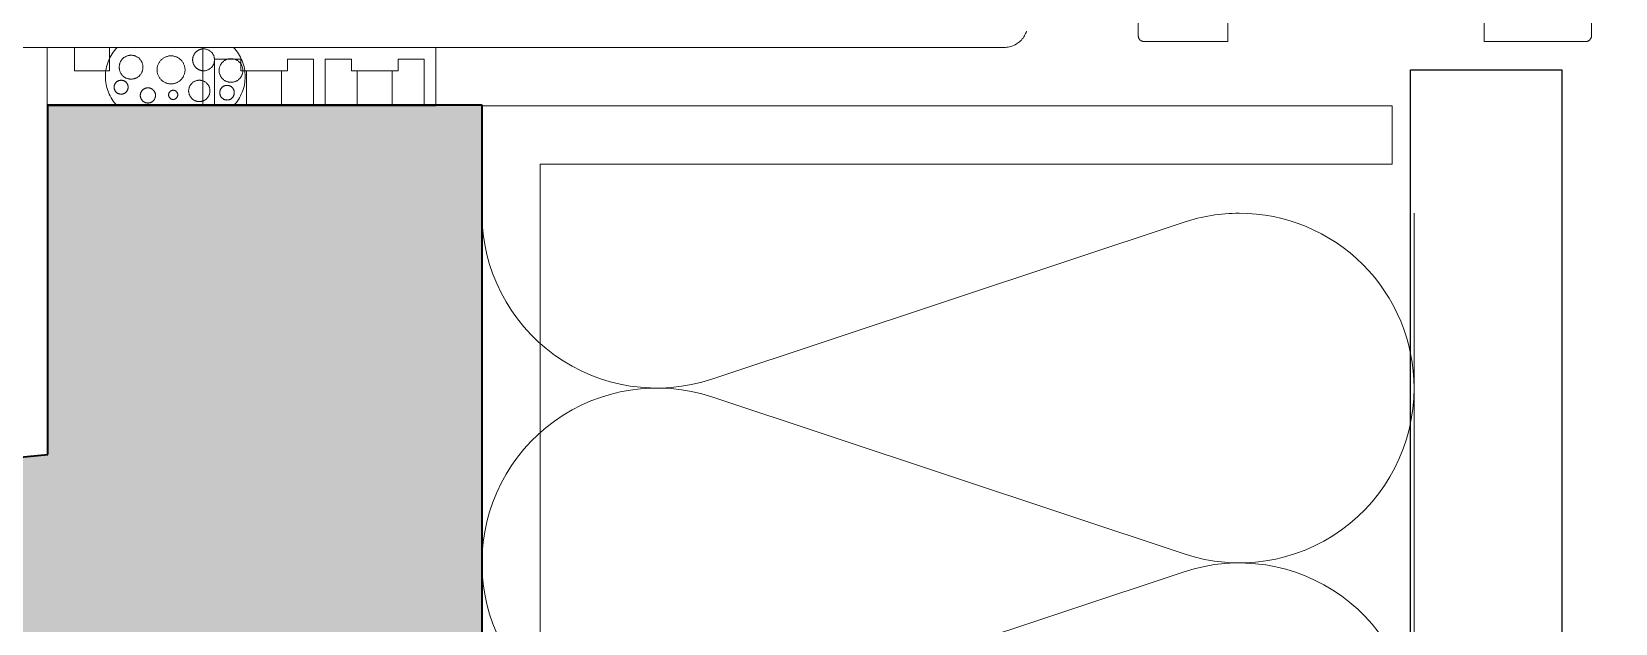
# Model space of a CAD drawing. Header units: metres. Extents: x 1838950 to 1842843, y 5171318 to 5174224.
# Drawn here: x 1841202.4167 to 1841202.5526, y 5171400.7519 to 5171400.8026 of the extents above; entities that cross this region are included whole.
import ezdxf

# ---------------------------------------------------------------- set-up
doc = ezdxf.new("R2010")
doc.units = ezdxf.units.M
doc.header["$LTSCALE"] = 0.0254
doc.header["$PDMODE"] = 1
doc.header["$PDSIZE"] = -2
doc.layers.get('0').update_dxf_attribs({"lineweight": 18})
doc.layers.get('DEFPOINTS').update_dxf_attribs({"lineweight": 18})
doc.layers.add('00 CHAZAL Coupe A.5', color=7, linetype='Continuous', lineweight=18)
doc.layers.add('00 CHAZAL INVISIBLE ARCHI', color=7, linetype='Continuous', lineweight=5)
doc.styles.add('Arial', font='arial.ttf')
doc.dimstyles.new('IS', dxfattribs={"dimtxt": 302.065972, "dimasz": 9.92187e-05, "dimexe": 2e-07, "dimexo": 1e-06, "dimgap": 3e-07, "dimtad": 1, "dimzin": 3, "dimtxsty": 'Arial', "dimblk": 'DOT', "dimblk1": 'DOT', "dimblk2": 'DOT', "dimcen": 0, "dimdle": 1e-06, "dimazin": 0, "dimtfac": 1, "dimtix": 1, "dimtmove": 0, "dimatfit": 0, "dimldrblk": 'DOT', "dimfxl": 1e-06, "dimfxlon": 1, "dimfrac": 2, "dimtolj": 1, "dimtzin": 3, "dimarcsym": 0})

# ---------------------------------------------------------------- blocks, each defined once
blk = doc.blocks.new('Groupe-1783-1')
at = {"layer": '00 CHAZAL Coupe A.5', "color": 7, "linetype": 'Continuous', "lineweight": 13}
for p, q in [((1841202.4553, 5171400.78705), (1841202.4553, 5171399.73216)), ((1841202.5353, 5171400.78705), (1841202.5353, 5171399.73216))]:
    blk.add_line(p, q, dxfattribs=at)
at = {"layer": '00 CHAZAL Coupe A.5', "color": 7, "linetype": 'Continuous', "lineweight": 13, "flags": 128}
for points in [[(1841202.4553, 5171400.78705, 0.511611), (1841202.47503, 5171400.77282), (1841202.51557, 5171400.78629, -0.080366), (1841202.5203, 5171400.78705)], [(1841202.5203, 5171400.78705, -0.414214), (1841202.5353, 5171400.77205, -0.511611), (1841202.51557, 5171400.75782), (1841202.47503, 5171400.77129, 0.511611), (1841202.4553, 5171400.75705, 0.511611), (1841202.47503, 5171400.74282), (1841202.51557, 5171400.75629, -0.511611), (1841202.5353, 5171400.74205, -0.511611)]]:
    blk.add_lwpolyline(points, format="xyb", dxfattribs=at)
blk = doc.blocks.new('Groupe-1812-1')
at = {"layer": '00 CHAZAL Coupe A.5', "color": 7, "linetype": 'Continuous', "lineweight": 5}
for p, q in [((1841202.45135, 5171400.80127), (1841202.43135, 5171400.80127)), ((1841202.45135, 5171400.80127), (1841202.43135, 5171400.80127)), ((1841202.43135, 5171400.80127), (1841202.45135, 5171400.80127)), ((1841202.45135, 5171400.79627), (1841202.45135, 5171400.80127)), ((1841202.45135, 5171400.79627), (1841202.45135, 5171400.80127)), ((1841202.44185, 5171400.80027), (1841202.4441, 5171400.80027)), ((1841202.44185, 5171400.80027), (1841202.4441, 5171400.80027)), ((1841202.4441, 5171400.80027), (1841202.4441, 5171400.79927)), ((1841202.4441, 5171400.80027), (1841202.4441, 5171400.79927)), ((1841202.4481, 5171400.79927), (1841202.4481, 5171400.80027)), ((1841202.4481, 5171400.80027), (1841202.45035, 5171400.80027)), ((1841202.4481, 5171400.80027), (1841202.45035, 5171400.80027)), ((1841202.4481, 5171400.80027), (1841202.4481, 5171400.79927)), ((1841202.45035, 5171400.80027), (1841202.45035, 5171400.79627)), ((1841202.45035, 5171400.80027), (1841202.45035, 5171400.79627)), ((1841202.4441, 5171400.79927), (1841202.4481, 5171400.79927)), ((1841202.4481, 5171400.79927), (1841202.4441, 5171400.79927)), ((1841202.4446, 5171400.79927), (1841202.4446, 5171400.79627)), ((1841202.4476, 5171400.79927), (1841202.4476, 5171400.79627)), ((1841202.43135, 5171400.79627), (1841202.45135, 5171400.79627)), ((1841202.45035, 5171400.79627), (1841202.45135, 5171400.79627))]:
    blk.add_line(p, q, dxfattribs=at)
at = {"layer": '00 CHAZAL Coupe A.5', "color": 9, "linetype": 'Continuous', "lineweight": 5, "true_color": 0xbbbbbb}
for p, q in [((1841202.43135, 5171400.80127), (1841202.43135, 5171400.79627)), ((1841202.43135, 5171400.80127), (1841202.43135, 5171400.79627)), ((1841202.43235, 5171400.79627), (1841202.43235, 5171400.80027)), ((1841202.43235, 5171400.80027), (1841202.4346, 5171400.80027)), ((1841202.43235, 5171400.79627), (1841202.43235, 5171400.80027)), ((1841202.43235, 5171400.80027), (1841202.4346, 5171400.80027)), ((1841202.4346, 5171400.80027), (1841202.4346, 5171400.79927)), ((1841202.4346, 5171400.80027), (1841202.4346, 5171400.79927)), ((1841202.4386, 5171400.80027), (1841202.44085, 5171400.80027)), ((1841202.4386, 5171400.79927), (1841202.4386, 5171400.80027)), ((1841202.4386, 5171400.80027), (1841202.44085, 5171400.80027)), ((1841202.4386, 5171400.80027), (1841202.4386, 5171400.79927)), ((1841202.44085, 5171400.80027), (1841202.44085, 5171400.79627)), ((1841202.44085, 5171400.80027), (1841202.44085, 5171400.79627)), ((1841202.44185, 5171400.79627), (1841202.44185, 5171400.80027)), ((1841202.44185, 5171400.79627), (1841202.44185, 5171400.80027)), ((1841202.4346, 5171400.79927), (1841202.4386, 5171400.79927)), ((1841202.4346, 5171400.79927), (1841202.4386, 5171400.79927)), ((1841202.4351, 5171400.79927), (1841202.4351, 5171400.79627)), ((1841202.4381, 5171400.79927), (1841202.4381, 5171400.79627)), ((1841202.43135, 5171400.79627), (1841202.43235, 5171400.79627)), ((1841202.44085, 5171400.79627), (1841202.44185, 5171400.79627))]:
    blk.add_line(p, q, dxfattribs=at)
at = {"layer": '00 CHAZAL Coupe A.5', "color": 7, "linetype": 'Continuous', "lineweight": 5, "flags": 128}
for points in [[(1841202.40333, 5171400.80127), (1841202.42033, 5171400.80127), (1841202.42033, 5171400.79927), (1841202.42333, 5171400.79927), (1841202.42333, 5171400.80127), (1841202.49833, 5171400.80127), (1841202.50013, 5171400.80127), (1841202.50024, 5171400.80128), (1841202.50035, 5171400.80129), (1841202.50046, 5171400.8013), (1841202.50057, 5171400.80132), (1841202.50067, 5171400.80135), (1841202.50078, 5171400.80138), (1841202.50088, 5171400.80142), (1841202.50098, 5171400.80146), (1841202.50108, 5171400.80151), (1841202.50117, 5171400.80157), (1841202.50127, 5171400.80163), (1841202.50135, 5171400.80169), (1841202.50144, 5171400.80176), (1841202.50152, 5171400.80183), (1841202.5016, 5171400.80191), (1841202.50167, 5171400.802), (1841202.50174, 5171400.80208), (1841202.5018, 5171400.80217), (1841202.50186, 5171400.80226), (1841202.50191, 5171400.80236), (1841202.50196, 5171400.80246), (1841202.502, 5171400.80256), (1841202.50204, 5171400.80266)], [(1841202.51163, 5171400.80927), (1841202.51163, 5171400.80227), (1841202.51163, 5171400.80225), (1841202.51163, 5171400.80223), (1841202.51164, 5171400.8022), (1841202.51164, 5171400.80218), (1841202.51165, 5171400.80215), (1841202.51165, 5171400.80213), (1841202.51166, 5171400.80211), (1841202.51167, 5171400.80208), (1841202.51168, 5171400.80206), (1841202.51169, 5171400.80204), (1841202.5117, 5171400.80202), (1841202.51172, 5171400.802), (1841202.51173, 5171400.80198), (1841202.51175, 5171400.80196), (1841202.51176, 5171400.80194), (1841202.51178, 5171400.80192), (1841202.5118, 5171400.8019), (1841202.51181, 5171400.80189), (1841202.51183, 5171400.80187), (1841202.51185, 5171400.80186), (1841202.51187, 5171400.80185), (1841202.5119, 5171400.80183), (1841202.51192, 5171400.80182), (1841202.51194, 5171400.80181), (1841202.51196, 5171400.8018), (1841202.51199, 5171400.8018), (1841202.51201, 5171400.80179), (1841202.51203, 5171400.80178), (1841202.51206, 5171400.80178), (1841202.51208, 5171400.80178), (1841202.51211, 5171400.80177), (1841202.51213, 5171400.80177), (1841202.51933, 5171400.80177), (1841202.51933, 5171400.80447)], [(1841202.54133, 5171400.80447), (1841202.54133, 5171400.80177), (1841202.55003, 5171400.80177), (1841202.55006, 5171400.80177), (1841202.55008, 5171400.80178), (1841202.55011, 5171400.80178), (1841202.55013, 5171400.80178), (1841202.55015, 5171400.80179), (1841202.55018, 5171400.8018), (1841202.5502, 5171400.8018), (1841202.55022, 5171400.80181), (1841202.55025, 5171400.80182), (1841202.55027, 5171400.80183), (1841202.55029, 5171400.80185), (1841202.55031, 5171400.80186), (1841202.55033, 5171400.80187), (1841202.55035, 5171400.80189), (1841202.55037, 5171400.8019), (1841202.55039, 5171400.80192), (1841202.5504, 5171400.80194), (1841202.55042, 5171400.80196), (1841202.55043, 5171400.80198), (1841202.55045, 5171400.802), (1841202.55046, 5171400.80202), (1841202.55047, 5171400.80204), (1841202.55048, 5171400.80206), (1841202.55049, 5171400.80208), (1841202.5505, 5171400.80211), (1841202.55051, 5171400.80213), (1841202.55052, 5171400.80215), (1841202.55052, 5171400.80218), (1841202.55053, 5171400.8022), (1841202.55053, 5171400.80223), (1841202.55053, 5171400.80225), (1841202.55053, 5171400.80227), (1841202.55053, 5171400.80677)], [(1841202.42398, 5171400.80127), (1841202.41798, 5171400.80127), (1841202.41798, 5171400.79627), (1841202.42398, 5171400.79627), (1841202.42387, 5171400.7964), (1841202.42376, 5171400.79653), (1841202.42365, 5171400.79667), (1841202.42356, 5171400.79682), (1841202.42347, 5171400.79696), (1841202.42338, 5171400.79711), (1841202.42331, 5171400.79727), (1841202.42324, 5171400.79743), (1841202.42318, 5171400.79759), (1841202.42313, 5171400.79775), (1841202.42308, 5171400.79792), (1841202.42305, 5171400.79809), (1841202.42302, 5171400.79826), (1841202.423, 5171400.79843), (1841202.42299, 5171400.7986), (1841202.42298, 5171400.79877), (1841202.42299, 5171400.79895), (1841202.423, 5171400.79912), (1841202.42302, 5171400.79929), (1841202.42305, 5171400.79946), (1841202.42308, 5171400.79963), (1841202.42313, 5171400.79979), (1841202.42318, 5171400.79996), (1841202.42324, 5171400.80012), (1841202.42331, 5171400.80028), (1841202.42338, 5171400.80043), (1841202.42347, 5171400.80059), (1841202.42356, 5171400.80073), (1841202.42365, 5171400.80088), (1841202.42376, 5171400.80101), (1841202.42387, 5171400.80115), (1841202.42398, 5171400.80127)]]:
    blk.add_lwpolyline(points, dxfattribs=at)
at = {"layer": '00 CHAZAL Coupe A.5', "color": 9, "linetype": 'Continuous', "lineweight": 5, "true_color": 0xbbbbbb, "flags": 128}
for points in [[(1841202.43398, 5171400.80127), (1841202.42398, 5171400.80127), (1841202.42387, 5171400.80115), (1841202.42376, 5171400.80101), (1841202.42365, 5171400.80088), (1841202.42356, 5171400.80073), (1841202.42347, 5171400.80059), (1841202.42338, 5171400.80043), (1841202.42331, 5171400.80028), (1841202.42324, 5171400.80012), (1841202.42318, 5171400.79996), (1841202.42313, 5171400.79979), (1841202.42308, 5171400.79963), (1841202.42305, 5171400.79946), (1841202.42302, 5171400.79929), (1841202.423, 5171400.79912), (1841202.42299, 5171400.79895), (1841202.42298, 5171400.79877), (1841202.42299, 5171400.7986), (1841202.423, 5171400.79843), (1841202.42302, 5171400.79826), (1841202.42305, 5171400.79809), (1841202.42308, 5171400.79792), (1841202.42313, 5171400.79775), (1841202.42318, 5171400.79759), (1841202.42324, 5171400.79743), (1841202.42331, 5171400.79727), (1841202.42338, 5171400.79711), (1841202.42347, 5171400.79696), (1841202.42356, 5171400.79682), (1841202.42365, 5171400.79667), (1841202.42376, 5171400.79653), (1841202.42387, 5171400.7964), (1841202.42398, 5171400.79627), (1841202.43398, 5171400.79627), (1841202.4341, 5171400.7964), (1841202.43421, 5171400.79653), (1841202.43431, 5171400.79667), (1841202.43441, 5171400.79682), (1841202.4345, 5171400.79696), (1841202.43458, 5171400.79711), (1841202.43465, 5171400.79727), (1841202.43472, 5171400.79743), (1841202.43478, 5171400.79759), (1841202.43483, 5171400.79775), (1841202.43488, 5171400.79792), (1841202.43492, 5171400.79809), (1841202.43494, 5171400.79826), (1841202.43496, 5171400.79843), (1841202.43498, 5171400.7986), (1841202.43498, 5171400.79877), (1841202.43498, 5171400.79895), (1841202.43496, 5171400.79912), (1841202.43494, 5171400.79929), (1841202.43492, 5171400.79946), (1841202.43488, 5171400.79963), (1841202.43483, 5171400.79979), (1841202.43478, 5171400.79996), (1841202.43472, 5171400.80012), (1841202.43465, 5171400.80028), (1841202.43458, 5171400.80043), (1841202.4345, 5171400.80059), (1841202.43441, 5171400.80073), (1841202.43431, 5171400.80088), (1841202.43421, 5171400.80101), (1841202.4341, 5171400.80115), (1841202.43398, 5171400.80127)], [(1841202.43047, 5171400.80021), (1841202.43047, 5171400.80026), (1841202.43048, 5171400.8003), (1841202.43048, 5171400.80035), (1841202.43049, 5171400.80039), (1841202.4305, 5171400.80044), (1841202.43051, 5171400.80048), (1841202.43053, 5171400.80053), (1841202.43054, 5171400.80057), (1841202.43056, 5171400.80061), (1841202.43058, 5171400.80065), (1841202.43061, 5171400.80069), (1841202.43063, 5171400.80073), (1841202.43066, 5171400.80077), (1841202.43069, 5171400.80081), (1841202.43072, 5171400.80084), (1841202.43075, 5171400.80087), (1841202.43078, 5171400.80091), (1841202.43082, 5171400.80094), (1841202.43085, 5171400.80096), (1841202.43089, 5171400.80099), (1841202.43093, 5171400.80102), (1841202.43097, 5171400.80104), (1841202.43101, 5171400.80106), (1841202.43105, 5171400.80108), (1841202.4311, 5171400.80109), (1841202.43114, 5171400.80111), (1841202.43118, 5171400.80112), (1841202.43123, 5171400.80113), (1841202.43127, 5171400.80114), (1841202.43132, 5171400.80115), (1841202.43137, 5171400.80115), (1841202.43141, 5171400.80115), (1841202.43146, 5171400.80115), (1841202.4315, 5171400.80115), (1841202.43155, 5171400.80114), (1841202.43159, 5171400.80113), (1841202.43164, 5171400.80112), (1841202.43168, 5171400.80111), (1841202.43173, 5171400.80109), (1841202.43177, 5171400.80108), (1841202.43181, 5171400.80106), (1841202.43185, 5171400.80104), (1841202.43189, 5171400.80102), (1841202.43193, 5171400.80099), (1841202.43197, 5171400.80096), (1841202.43201, 5171400.80094), (1841202.43204, 5171400.80091), (1841202.43208, 5171400.80087), (1841202.43211, 5171400.80084), (1841202.43214, 5171400.80081), (1841202.43217, 5171400.80077), (1841202.43219, 5171400.80073), (1841202.43222, 5171400.80069), (1841202.43224, 5171400.80065), (1841202.43226, 5171400.80061), (1841202.43228, 5171400.80057), (1841202.4323, 5171400.80053), (1841202.43231, 5171400.80048), (1841202.43232, 5171400.80044), (1841202.43233, 5171400.80039), (1841202.43234, 5171400.80035), (1841202.43235, 5171400.8003), (1841202.43235, 5171400.80026), (1841202.43235, 5171400.80021), (1841202.43235, 5171400.80016), (1841202.43235, 5171400.80012), (1841202.43234, 5171400.80007), (1841202.43233, 5171400.80003), (1841202.43232, 5171400.79998), (1841202.43231, 5171400.79994), (1841202.4323, 5171400.79989), (1841202.43228, 5171400.79985), (1841202.43226, 5171400.79981), (1841202.43224, 5171400.79977), (1841202.43222, 5171400.79973), (1841202.43219, 5171400.79969), (1841202.43217, 5171400.79965), (1841202.43214, 5171400.79961), (1841202.43211, 5171400.79958), (1841202.43208, 5171400.79955), (1841202.43204, 5171400.79951), (1841202.43201, 5171400.79948), (1841202.43197, 5171400.79946), (1841202.43193, 5171400.79943), (1841202.43189, 5171400.7994), (1841202.43185, 5171400.79938), (1841202.43181, 5171400.79936), (1841202.43177, 5171400.79934), (1841202.43173, 5171400.79933), (1841202.43168, 5171400.79931), (1841202.43164, 5171400.7993), (1841202.43159, 5171400.79929), (1841202.43155, 5171400.79928), (1841202.4315, 5171400.79927), (1841202.43146, 5171400.79927), (1841202.43141, 5171400.79927), (1841202.43137, 5171400.79927), (1841202.43132, 5171400.79927), (1841202.43127, 5171400.79928), (1841202.43123, 5171400.79929), (1841202.43118, 5171400.7993), (1841202.43114, 5171400.79931), (1841202.4311, 5171400.79933), (1841202.43105, 5171400.79934), (1841202.43101, 5171400.79936), (1841202.43097, 5171400.79938), (1841202.43093, 5171400.7994), (1841202.43089, 5171400.79943), (1841202.43085, 5171400.79946), (1841202.43082, 5171400.79948), (1841202.43078, 5171400.79951), (1841202.43075, 5171400.79955), (1841202.43072, 5171400.79958), (1841202.43069, 5171400.79961), (1841202.43066, 5171400.79965), (1841202.43063, 5171400.79969), (1841202.43061, 5171400.79973), (1841202.43058, 5171400.79977), (1841202.43056, 5171400.79981), (1841202.43054, 5171400.79985), (1841202.43053, 5171400.79989), (1841202.43051, 5171400.79994), (1841202.4305, 5171400.79998), (1841202.43049, 5171400.80003), (1841202.43048, 5171400.80007), (1841202.43048, 5171400.80012), (1841202.43047, 5171400.80016), (1841202.43047, 5171400.80021)], [(1841202.42416, 5171400.79958), (1841202.42417, 5171400.79963), (1841202.42417, 5171400.79968), (1841202.42418, 5171400.79973), (1841202.42418, 5171400.79978), (1841202.42419, 5171400.79983), (1841202.42421, 5171400.79987), (1841202.42422, 5171400.79992), (1841202.42424, 5171400.79997), (1841202.42426, 5171400.80001), (1841202.42428, 5171400.80006), (1841202.42431, 5171400.8001), (1841202.42434, 5171400.80015), (1841202.42437, 5171400.80019), (1841202.4244, 5171400.80023), (1841202.42443, 5171400.80026), (1841202.42446, 5171400.8003), (1841202.4245, 5171400.80034), (1841202.42454, 5171400.80037), (1841202.42458, 5171400.8004), (1841202.42462, 5171400.80043), (1841202.42466, 5171400.80045), (1841202.4247, 5171400.80048), (1841202.42475, 5171400.8005), (1841202.4248, 5171400.80052), (1841202.42484, 5171400.80054), (1841202.42489, 5171400.80056), (1841202.42494, 5171400.80057), (1841202.42499, 5171400.80058), (1841202.42504, 5171400.80059), (1841202.42509, 5171400.8006), (1841202.42514, 5171400.8006), (1841202.42519, 5171400.8006), (1841202.42524, 5171400.8006), (1841202.42529, 5171400.8006), (1841202.42534, 5171400.80059), (1841202.42539, 5171400.80058), (1841202.42544, 5171400.80057), (1841202.42548, 5171400.80056), (1841202.42553, 5171400.80054), (1841202.42558, 5171400.80052), (1841202.42562, 5171400.8005), (1841202.42567, 5171400.80048), (1841202.42571, 5171400.80045), (1841202.42575, 5171400.80043), (1841202.4258, 5171400.8004), (1841202.42584, 5171400.80037), (1841202.42587, 5171400.80034), (1841202.42591, 5171400.8003), (1841202.42594, 5171400.80026), (1841202.42598, 5171400.80023), (1841202.42601, 5171400.80019), (1841202.42604, 5171400.80015), (1841202.42606, 5171400.8001), (1841202.42609, 5171400.80006), (1841202.42611, 5171400.80001), (1841202.42613, 5171400.79997), (1841202.42615, 5171400.79992), (1841202.42617, 5171400.79987), (1841202.42618, 5171400.79983), (1841202.42619, 5171400.79978), (1841202.4262, 5171400.79973), (1841202.4262, 5171400.79968), (1841202.42621, 5171400.79963), (1841202.42621, 5171400.79958), (1841202.42621, 5171400.79953), (1841202.4262, 5171400.79948), (1841202.4262, 5171400.79943), (1841202.42619, 5171400.79938), (1841202.42618, 5171400.79933), (1841202.42617, 5171400.79928), (1841202.42615, 5171400.79923), (1841202.42613, 5171400.79919), (1841202.42611, 5171400.79914), (1841202.42609, 5171400.7991), (1841202.42606, 5171400.79905), (1841202.42604, 5171400.79901), (1841202.42601, 5171400.79897), (1841202.42598, 5171400.79893), (1841202.42594, 5171400.79889), (1841202.42591, 5171400.79885), (1841202.42587, 5171400.79882), (1841202.42584, 5171400.79879), (1841202.4258, 5171400.79876), (1841202.42575, 5171400.79873), (1841202.42571, 5171400.7987), (1841202.42567, 5171400.79868), (1841202.42562, 5171400.79865), (1841202.42558, 5171400.79863), (1841202.42553, 5171400.79861), (1841202.42548, 5171400.7986), (1841202.42544, 5171400.79859), (1841202.42539, 5171400.79857), (1841202.42534, 5171400.79857), (1841202.42529, 5171400.79856), (1841202.42524, 5171400.79856), (1841202.42519, 5171400.79856), (1841202.42514, 5171400.79856), (1841202.42509, 5171400.79856), (1841202.42504, 5171400.79857), (1841202.42499, 5171400.79857), (1841202.42494, 5171400.79859), (1841202.42489, 5171400.7986), (1841202.42484, 5171400.79861), (1841202.4248, 5171400.79863), (1841202.42475, 5171400.79865), (1841202.4247, 5171400.79868), (1841202.42466, 5171400.7987), (1841202.42462, 5171400.79873), (1841202.42458, 5171400.79876), (1841202.42454, 5171400.79879), (1841202.4245, 5171400.79882), (1841202.42446, 5171400.79885), (1841202.42443, 5171400.79889), (1841202.4244, 5171400.79893), (1841202.42437, 5171400.79897), (1841202.42434, 5171400.79901), (1841202.42431, 5171400.79905), (1841202.42428, 5171400.7991), (1841202.42426, 5171400.79914), (1841202.42424, 5171400.79919), (1841202.42422, 5171400.79923), (1841202.42421, 5171400.79928), (1841202.42419, 5171400.79933), (1841202.42418, 5171400.79938), (1841202.42418, 5171400.79943), (1841202.42417, 5171400.79948), (1841202.42417, 5171400.79953), (1841202.42416, 5171400.79958)], [(1841202.42742, 5171400.79935), (1841202.42742, 5171400.79941), (1841202.42742, 5171400.79947), (1841202.42743, 5171400.79952), (1841202.42744, 5171400.79958), (1841202.42745, 5171400.79964), (1841202.42747, 5171400.7997), (1841202.42749, 5171400.79975), (1841202.42751, 5171400.79981), (1841202.42753, 5171400.79986), (1841202.42756, 5171400.79991), (1841202.42759, 5171400.79997), (1841202.42762, 5171400.80002), (1841202.42765, 5171400.80006), (1841202.42769, 5171400.80011), (1841202.42773, 5171400.80015), (1841202.42777, 5171400.8002), (1841202.42781, 5171400.80024), (1841202.42785, 5171400.80028), (1841202.4279, 5171400.80031), (1841202.42795, 5171400.80035), (1841202.428, 5171400.80038), (1841202.42805, 5171400.80041), (1841202.4281, 5171400.80043), (1841202.42816, 5171400.80046), (1841202.42821, 5171400.80048), (1841202.42827, 5171400.8005), (1841202.42832, 5171400.80051), (1841202.42838, 5171400.80053), (1841202.42844, 5171400.80054), (1841202.4285, 5171400.80054), (1841202.42856, 5171400.80055), (1841202.42862, 5171400.80055), (1841202.42868, 5171400.80055), (1841202.42873, 5171400.80054), (1841202.42879, 5171400.80054), (1841202.42885, 5171400.80053), (1841202.42891, 5171400.80051), (1841202.42896, 5171400.8005), (1841202.42902, 5171400.80048), (1841202.42908, 5171400.80046), (1841202.42913, 5171400.80043), (1841202.42918, 5171400.80041), (1841202.42923, 5171400.80038), (1841202.42928, 5171400.80035), (1841202.42933, 5171400.80031), (1841202.42938, 5171400.80028), (1841202.42942, 5171400.80024), (1841202.42947, 5171400.8002), (1841202.42951, 5171400.80015), (1841202.42954, 5171400.80011), (1841202.42958, 5171400.80006), (1841202.42961, 5171400.80002), (1841202.42965, 5171400.79997), (1841202.42968, 5171400.79991), (1841202.4297, 5171400.79986), (1841202.42973, 5171400.79981), (1841202.42975, 5171400.79975), (1841202.42977, 5171400.7997), (1841202.42978, 5171400.79964), (1841202.42979, 5171400.79958), (1841202.4298, 5171400.79952), (1841202.42981, 5171400.79947), (1841202.42982, 5171400.79941), (1841202.42982, 5171400.79935), (1841202.42982, 5171400.79929), (1841202.42981, 5171400.79923), (1841202.4298, 5171400.79917), (1841202.42979, 5171400.79911), (1841202.42978, 5171400.79906), (1841202.42977, 5171400.799), (1841202.42975, 5171400.79894), (1841202.42973, 5171400.79889), (1841202.4297, 5171400.79884), (1841202.42968, 5171400.79878), (1841202.42965, 5171400.79873), (1841202.42961, 5171400.79868), (1841202.42958, 5171400.79863), (1841202.42954, 5171400.79859), (1841202.42951, 5171400.79854), (1841202.42947, 5171400.7985), (1841202.42942, 5171400.79846), (1841202.42938, 5171400.79842), (1841202.42933, 5171400.79838), (1841202.42928, 5171400.79835), (1841202.42923, 5171400.79832), (1841202.42918, 5171400.79829), (1841202.42913, 5171400.79826), (1841202.42908, 5171400.79824), (1841202.42902, 5171400.79822), (1841202.42896, 5171400.7982), (1841202.42891, 5171400.79818), (1841202.42885, 5171400.79817), (1841202.42879, 5171400.79816), (1841202.42873, 5171400.79815), (1841202.42868, 5171400.79815), (1841202.42862, 5171400.79815), (1841202.42856, 5171400.79815), (1841202.4285, 5171400.79815), (1841202.42844, 5171400.79816), (1841202.42838, 5171400.79817), (1841202.42832, 5171400.79818), (1841202.42827, 5171400.7982), (1841202.42821, 5171400.79822), (1841202.42816, 5171400.79824), (1841202.4281, 5171400.79826), (1841202.42805, 5171400.79829), (1841202.428, 5171400.79832), (1841202.42795, 5171400.79835), (1841202.4279, 5171400.79838), (1841202.42785, 5171400.79842), (1841202.42781, 5171400.79846), (1841202.42777, 5171400.7985), (1841202.42773, 5171400.79854), (1841202.42769, 5171400.79859), (1841202.42765, 5171400.79863), (1841202.42762, 5171400.79868), (1841202.42759, 5171400.79873), (1841202.42756, 5171400.79878), (1841202.42753, 5171400.79884), (1841202.42751, 5171400.79889), (1841202.42749, 5171400.79894), (1841202.42747, 5171400.799), (1841202.42745, 5171400.79906), (1841202.42744, 5171400.79911), (1841202.42743, 5171400.79917), (1841202.42742, 5171400.79923), (1841202.42742, 5171400.79929), (1841202.42742, 5171400.79935)], [(1841202.43274, 5171400.7993), (1841202.43275, 5171400.79935), (1841202.43275, 5171400.7994), (1841202.43276, 5171400.79945), (1841202.43276, 5171400.79949), (1841202.43278, 5171400.79954), (1841202.43279, 5171400.79959), (1841202.4328, 5171400.79964), (1841202.43282, 5171400.79969), (1841202.43284, 5171400.79973), (1841202.43287, 5171400.79978), (1841202.43289, 5171400.79982), (1841202.43292, 5171400.79986), (1841202.43295, 5171400.7999), (1841202.43298, 5171400.79994), (1841202.43301, 5171400.79998), (1841202.43304, 5171400.80002), (1841202.43308, 5171400.80005), (1841202.43312, 5171400.80008), (1841202.43316, 5171400.80011), (1841202.4332, 5171400.80014), (1841202.43324, 5171400.80017), (1841202.43328, 5171400.80019), (1841202.43333, 5171400.80022), (1841202.43337, 5171400.80024), (1841202.43342, 5171400.80025), (1841202.43347, 5171400.80027), (1841202.43352, 5171400.80028), (1841202.43356, 5171400.80029), (1841202.43361, 5171400.8003), (1841202.43366, 5171400.80031), (1841202.43371, 5171400.80031), (1841202.43376, 5171400.80031), (1841202.43381, 5171400.80031), (1841202.43386, 5171400.80031), (1841202.43391, 5171400.8003), (1841202.43396, 5171400.80029), (1841202.43401, 5171400.80028), (1841202.43406, 5171400.80027), (1841202.43411, 5171400.80025), (1841202.43415, 5171400.80024), (1841202.4342, 5171400.80022), (1841202.43424, 5171400.80019), (1841202.43429, 5171400.80017), (1841202.43433, 5171400.80014), (1841202.43437, 5171400.80011), (1841202.43441, 5171400.80008), (1841202.43445, 5171400.80005), (1841202.43448, 5171400.80002), (1841202.43452, 5171400.79998), (1841202.43455, 5171400.79994), (1841202.43458, 5171400.7999), (1841202.43461, 5171400.79986), (1841202.43464, 5171400.79982), (1841202.43466, 5171400.79978), (1841202.43468, 5171400.79973), (1841202.4347, 5171400.79969), (1841202.43472, 5171400.79964), (1841202.43474, 5171400.79959), (1841202.43475, 5171400.79954), (1841202.43476, 5171400.79949), (1841202.43477, 5171400.79945), (1841202.43478, 5171400.7994), (1841202.43478, 5171400.79935), (1841202.43478, 5171400.7993), (1841202.43478, 5171400.79925), (1841202.43478, 5171400.7992), (1841202.43477, 5171400.79915), (1841202.43476, 5171400.7991), (1841202.43475, 5171400.79905), (1841202.43474, 5171400.799), (1841202.43472, 5171400.79895), (1841202.4347, 5171400.79891), (1841202.43468, 5171400.79886), (1841202.43466, 5171400.79882), (1841202.43464, 5171400.79877), (1841202.43461, 5171400.79873), (1841202.43458, 5171400.79869), (1841202.43455, 5171400.79865), (1841202.43452, 5171400.79861), (1841202.43448, 5171400.79858), (1841202.43445, 5171400.79854), (1841202.43441, 5171400.79851), (1841202.43437, 5171400.79848), (1841202.43433, 5171400.79845), (1841202.43429, 5171400.79842), (1841202.43424, 5171400.7984), (1841202.4342, 5171400.79838), (1841202.43415, 5171400.79836), (1841202.43411, 5171400.79834), (1841202.43406, 5171400.79832), (1841202.43401, 5171400.79831), (1841202.43396, 5171400.7983), (1841202.43391, 5171400.79829), (1841202.43386, 5171400.79828), (1841202.43381, 5171400.79828), (1841202.43376, 5171400.79828), (1841202.43371, 5171400.79828), (1841202.43366, 5171400.79828), (1841202.43361, 5171400.79829), (1841202.43356, 5171400.7983), (1841202.43352, 5171400.79831), (1841202.43347, 5171400.79832), (1841202.43342, 5171400.79834), (1841202.43337, 5171400.79836), (1841202.43333, 5171400.79838), (1841202.43328, 5171400.7984), (1841202.43324, 5171400.79842), (1841202.4332, 5171400.79845), (1841202.43316, 5171400.79848), (1841202.43312, 5171400.79851), (1841202.43308, 5171400.79854), (1841202.43304, 5171400.79858), (1841202.43301, 5171400.79861), (1841202.43298, 5171400.79865), (1841202.43295, 5171400.79869), (1841202.43292, 5171400.79873), (1841202.43289, 5171400.79877), (1841202.43287, 5171400.79882), (1841202.43284, 5171400.79886), (1841202.43282, 5171400.79891), (1841202.4328, 5171400.79895), (1841202.43279, 5171400.799), (1841202.43278, 5171400.79905), (1841202.43276, 5171400.7991), (1841202.43276, 5171400.79915), (1841202.43275, 5171400.7992), (1841202.43275, 5171400.79925), (1841202.43274, 5171400.7993)], [(1841202.42493, 5171400.79786), (1841202.42493, 5171400.79783), (1841202.42493, 5171400.7978), (1841202.42493, 5171400.79777), (1841202.42492, 5171400.79774), (1841202.42491, 5171400.79771), (1841202.42491, 5171400.79769), (1841202.4249, 5171400.79766), (1841202.42489, 5171400.79763), (1841202.42487, 5171400.7976), (1841202.42486, 5171400.79758), (1841202.42485, 5171400.79755), (1841202.42483, 5171400.79753), (1841202.42481, 5171400.7975), (1841202.4248, 5171400.79748), (1841202.42478, 5171400.79746), (1841202.42476, 5171400.79744), (1841202.42474, 5171400.79742), (1841202.42471, 5171400.7974), (1841202.42469, 5171400.79738), (1841202.42467, 5171400.79736), (1841202.42464, 5171400.79735), (1841202.42461, 5171400.79733), (1841202.42459, 5171400.79732), (1841202.42456, 5171400.79731), (1841202.42453, 5171400.7973), (1841202.42451, 5171400.79729), (1841202.42448, 5171400.79728), (1841202.42445, 5171400.79727), (1841202.42442, 5171400.79727), (1841202.42439, 5171400.79726), (1841202.42436, 5171400.79726), (1841202.42433, 5171400.79726), (1841202.4243, 5171400.79726), (1841202.42427, 5171400.79726), (1841202.42424, 5171400.79727), (1841202.42421, 5171400.79727), (1841202.42419, 5171400.79728), (1841202.42416, 5171400.79729), (1841202.42413, 5171400.7973), (1841202.4241, 5171400.79731), (1841202.42408, 5171400.79732), (1841202.42405, 5171400.79733), (1841202.42402, 5171400.79735), (1841202.424, 5171400.79736), (1841202.42397, 5171400.79738), (1841202.42395, 5171400.7974), (1841202.42393, 5171400.79742), (1841202.42391, 5171400.79744), (1841202.42389, 5171400.79746), (1841202.42387, 5171400.79748), (1841202.42385, 5171400.7975), (1841202.42383, 5171400.79753), (1841202.42382, 5171400.79755), (1841202.4238, 5171400.79758), (1841202.42379, 5171400.7976), (1841202.42378, 5171400.79763), (1841202.42377, 5171400.79766), (1841202.42376, 5171400.79769), (1841202.42375, 5171400.79771), (1841202.42374, 5171400.79774), (1841202.42374, 5171400.79777), (1841202.42373, 5171400.7978), (1841202.42373, 5171400.79783), (1841202.42373, 5171400.79786), (1841202.42373, 5171400.79789), (1841202.42373, 5171400.79792), (1841202.42374, 5171400.79795), (1841202.42374, 5171400.79798), (1841202.42375, 5171400.79801), (1841202.42376, 5171400.79804), (1841202.42377, 5171400.79806), (1841202.42378, 5171400.79809), (1841202.42379, 5171400.79812), (1841202.4238, 5171400.79814), (1841202.42382, 5171400.79817), (1841202.42383, 5171400.79819), (1841202.42385, 5171400.79822), (1841202.42387, 5171400.79824), (1841202.42389, 5171400.79826), (1841202.42391, 5171400.79829), (1841202.42393, 5171400.79831), (1841202.42395, 5171400.79832), (1841202.42397, 5171400.79834), (1841202.424, 5171400.79836), (1841202.42402, 5171400.79838), (1841202.42405, 5171400.79839), (1841202.42408, 5171400.7984), (1841202.4241, 5171400.79842), (1841202.42413, 5171400.79843), (1841202.42416, 5171400.79844), (1841202.42419, 5171400.79844), (1841202.42421, 5171400.79845), (1841202.42424, 5171400.79845), (1841202.42427, 5171400.79846), (1841202.4243, 5171400.79846), (1841202.42433, 5171400.79846), (1841202.42436, 5171400.79846), (1841202.42439, 5171400.79846), (1841202.42442, 5171400.79845), (1841202.42445, 5171400.79845), (1841202.42448, 5171400.79844), (1841202.42451, 5171400.79844), (1841202.42453, 5171400.79843), (1841202.42456, 5171400.79842), (1841202.42459, 5171400.7984), (1841202.42461, 5171400.79839), (1841202.42464, 5171400.79838), (1841202.42467, 5171400.79836), (1841202.42469, 5171400.79834), (1841202.42471, 5171400.79832), (1841202.42474, 5171400.79831), (1841202.42476, 5171400.79829), (1841202.42478, 5171400.79826), (1841202.4248, 5171400.79824), (1841202.42481, 5171400.79822), (1841202.42483, 5171400.79819), (1841202.42485, 5171400.79817), (1841202.42486, 5171400.79814), (1841202.42487, 5171400.79812), (1841202.42489, 5171400.79809), (1841202.4249, 5171400.79806), (1841202.42491, 5171400.79804), (1841202.42491, 5171400.79801), (1841202.42492, 5171400.79798), (1841202.42493, 5171400.79795), (1841202.42493, 5171400.79792), (1841202.42493, 5171400.79789), (1841202.42493, 5171400.79786)], [(1841202.43196, 5171400.79755), (1841202.43196, 5171400.7975), (1841202.43196, 5171400.79746), (1841202.43195, 5171400.79741), (1841202.43194, 5171400.79737), (1841202.43193, 5171400.79733), (1841202.43192, 5171400.79728), (1841202.43191, 5171400.79724), (1841202.43189, 5171400.7972), (1841202.43187, 5171400.79716), (1841202.43185, 5171400.79712), (1841202.43183, 5171400.79708), (1841202.43181, 5171400.79704), (1841202.43178, 5171400.797), (1841202.43175, 5171400.79697), (1841202.43172, 5171400.79693), (1841202.43169, 5171400.7969), (1841202.43166, 5171400.79687), (1841202.43163, 5171400.79684), (1841202.43159, 5171400.79681), (1841202.43155, 5171400.79679), (1841202.43152, 5171400.79676), (1841202.43148, 5171400.79674), (1841202.43144, 5171400.79672), (1841202.4314, 5171400.7967), (1841202.43135, 5171400.79669), (1841202.43131, 5171400.79667), (1841202.43127, 5171400.79666), (1841202.43122, 5171400.79665), (1841202.43118, 5171400.79664), (1841202.43114, 5171400.79664), (1841202.43109, 5171400.79663), (1841202.43105, 5171400.79663), (1841202.431, 5171400.79663), (1841202.43096, 5171400.79664), (1841202.43091, 5171400.79664), (1841202.43087, 5171400.79665), (1841202.43082, 5171400.79666), (1841202.43078, 5171400.79667), (1841202.43074, 5171400.79669), (1841202.4307, 5171400.7967), (1841202.43065, 5171400.79672), (1841202.43061, 5171400.79674), (1841202.43058, 5171400.79676), (1841202.43054, 5171400.79679), (1841202.4305, 5171400.79681), (1841202.43047, 5171400.79684), (1841202.43043, 5171400.79687), (1841202.4304, 5171400.7969), (1841202.43037, 5171400.79693), (1841202.43034, 5171400.79697), (1841202.43031, 5171400.797), (1841202.43029, 5171400.79704), (1841202.43026, 5171400.79708), (1841202.43024, 5171400.79712), (1841202.43022, 5171400.79716), (1841202.4302, 5171400.7972), (1841202.43018, 5171400.79724), (1841202.43017, 5171400.79728), (1841202.43016, 5171400.79733), (1841202.43015, 5171400.79737), (1841202.43014, 5171400.79741), (1841202.43014, 5171400.79746), (1841202.43013, 5171400.7975), (1841202.43013, 5171400.79755), (1841202.43013, 5171400.79759), (1841202.43014, 5171400.79764), (1841202.43014, 5171400.79768), (1841202.43015, 5171400.79773), (1841202.43016, 5171400.79777), (1841202.43017, 5171400.79781), (1841202.43018, 5171400.79786), (1841202.4302, 5171400.7979), (1841202.43022, 5171400.79794), (1841202.43024, 5171400.79798), (1841202.43026, 5171400.79802), (1841202.43029, 5171400.79806), (1841202.43031, 5171400.79809), (1841202.43034, 5171400.79813), (1841202.43037, 5171400.79816), (1841202.4304, 5171400.79819), (1841202.43043, 5171400.79823), (1841202.43047, 5171400.79825), (1841202.4305, 5171400.79828), (1841202.43054, 5171400.79831), (1841202.43058, 5171400.79833), (1841202.43061, 5171400.79835), (1841202.43065, 5171400.79837), (1841202.4307, 5171400.79839), (1841202.43074, 5171400.79841), (1841202.43078, 5171400.79842), (1841202.43082, 5171400.79843), (1841202.43087, 5171400.79844), (1841202.43091, 5171400.79845), (1841202.43096, 5171400.79846), (1841202.431, 5171400.79846), (1841202.43105, 5171400.79846), (1841202.43109, 5171400.79846), (1841202.43114, 5171400.79846), (1841202.43118, 5171400.79845), (1841202.43122, 5171400.79844), (1841202.43127, 5171400.79843), (1841202.43131, 5171400.79842), (1841202.43135, 5171400.79841), (1841202.4314, 5171400.79839), (1841202.43144, 5171400.79837), (1841202.43148, 5171400.79835), (1841202.43152, 5171400.79833), (1841202.43155, 5171400.79831), (1841202.43159, 5171400.79828), (1841202.43163, 5171400.79825), (1841202.43166, 5171400.79823), (1841202.43169, 5171400.79819), (1841202.43172, 5171400.79816), (1841202.43175, 5171400.79813), (1841202.43178, 5171400.79809), (1841202.43181, 5171400.79806), (1841202.43183, 5171400.79802), (1841202.43185, 5171400.79798), (1841202.43187, 5171400.79794), (1841202.43189, 5171400.7979), (1841202.43191, 5171400.79786), (1841202.43192, 5171400.79781), (1841202.43193, 5171400.79777), (1841202.43194, 5171400.79773), (1841202.43195, 5171400.79768), (1841202.43196, 5171400.79764), (1841202.43196, 5171400.79759), (1841202.43196, 5171400.79755)], [(1841202.42728, 5171400.79716), (1841202.42728, 5171400.79712), (1841202.42728, 5171400.79709), (1841202.42728, 5171400.79706), (1841202.42727, 5171400.79703), (1841202.42726, 5171400.797), (1841202.42726, 5171400.79697), (1841202.42725, 5171400.79694), (1841202.42723, 5171400.79691), (1841202.42722, 5171400.79688), (1841202.42721, 5171400.79685), (1841202.42719, 5171400.79682), (1841202.42717, 5171400.79679), (1841202.42715, 5171400.79677), (1841202.42714, 5171400.79674), (1841202.42711, 5171400.79672), (1841202.42709, 5171400.79669), (1841202.42707, 5171400.79667), (1841202.42704, 5171400.79665), (1841202.42702, 5171400.79663), (1841202.42699, 5171400.79661), (1841202.42697, 5171400.7966), (1841202.42694, 5171400.79658), (1841202.42691, 5171400.79657), (1841202.42688, 5171400.79655), (1841202.42685, 5171400.79654), (1841202.42682, 5171400.79653), (1841202.42679, 5171400.79652), (1841202.42676, 5171400.79652), (1841202.42673, 5171400.79651), (1841202.42669, 5171400.79651), (1841202.42666, 5171400.7965), (1841202.42663, 5171400.7965), (1841202.4266, 5171400.7965), (1841202.42657, 5171400.79651), (1841202.42654, 5171400.79651), (1841202.4265, 5171400.79652), (1841202.42647, 5171400.79652), (1841202.42644, 5171400.79653), (1841202.42641, 5171400.79654), (1841202.42638, 5171400.79655), (1841202.42635, 5171400.79657), (1841202.42632, 5171400.79658), (1841202.4263, 5171400.7966), (1841202.42627, 5171400.79661), (1841202.42624, 5171400.79663), (1841202.42622, 5171400.79665), (1841202.42619, 5171400.79667), (1841202.42617, 5171400.79669), (1841202.42615, 5171400.79672), (1841202.42613, 5171400.79674), (1841202.42611, 5171400.79677), (1841202.42609, 5171400.79679), (1841202.42607, 5171400.79682), (1841202.42606, 5171400.79685), (1841202.42604, 5171400.79688), (1841202.42603, 5171400.79691), (1841202.42602, 5171400.79694), (1841202.42601, 5171400.79697), (1841202.426, 5171400.797), (1841202.42599, 5171400.79703), (1841202.42599, 5171400.79706), (1841202.42598, 5171400.79709), (1841202.42598, 5171400.79712), (1841202.42598, 5171400.79716), (1841202.42598, 5171400.79719), (1841202.42598, 5171400.79722), (1841202.42599, 5171400.79725), (1841202.42599, 5171400.79728), (1841202.426, 5171400.79731), (1841202.42601, 5171400.79735), (1841202.42602, 5171400.79738), (1841202.42603, 5171400.79741), (1841202.42604, 5171400.79744), (1841202.42606, 5171400.79746), (1841202.42607, 5171400.79749), (1841202.42609, 5171400.79752), (1841202.42611, 5171400.79754), (1841202.42613, 5171400.79757), (1841202.42615, 5171400.79759), (1841202.42617, 5171400.79762), (1841202.42619, 5171400.79764), (1841202.42622, 5171400.79766), (1841202.42624, 5171400.79768), (1841202.42627, 5171400.7977), (1841202.4263, 5171400.79772), (1841202.42632, 5171400.79773), (1841202.42635, 5171400.79775), (1841202.42638, 5171400.79776), (1841202.42641, 5171400.79777), (1841202.42644, 5171400.79778), (1841202.42647, 5171400.79779), (1841202.4265, 5171400.7978), (1841202.42654, 5171400.7978), (1841202.42657, 5171400.79781), (1841202.4266, 5171400.79781), (1841202.42663, 5171400.79781), (1841202.42666, 5171400.79781), (1841202.42669, 5171400.79781), (1841202.42673, 5171400.7978), (1841202.42676, 5171400.7978), (1841202.42679, 5171400.79779), (1841202.42682, 5171400.79778), (1841202.42685, 5171400.79777), (1841202.42688, 5171400.79776), (1841202.42691, 5171400.79775), (1841202.42694, 5171400.79773), (1841202.42697, 5171400.79772), (1841202.42699, 5171400.7977), (1841202.42702, 5171400.79768), (1841202.42704, 5171400.79766), (1841202.42707, 5171400.79764), (1841202.42709, 5171400.79762), (1841202.42711, 5171400.79759), (1841202.42714, 5171400.79757), (1841202.42715, 5171400.79754), (1841202.42717, 5171400.79752), (1841202.42719, 5171400.79749), (1841202.42721, 5171400.79746), (1841202.42722, 5171400.79744), (1841202.42723, 5171400.79741), (1841202.42725, 5171400.79738), (1841202.42726, 5171400.79735), (1841202.42726, 5171400.79731), (1841202.42727, 5171400.79728), (1841202.42728, 5171400.79725), (1841202.42728, 5171400.79722), (1841202.42728, 5171400.79719), (1841202.42728, 5171400.79716)], [(1841202.42919, 5171400.79721), (1841202.42919, 5171400.79719), (1841202.42919, 5171400.79717), (1841202.42919, 5171400.79715), (1841202.42918, 5171400.79713), (1841202.42918, 5171400.79711), (1841202.42917, 5171400.79709), (1841202.42917, 5171400.79708), (1841202.42916, 5171400.79706), (1841202.42915, 5171400.79704), (1841202.42914, 5171400.79702), (1841202.42913, 5171400.79701), (1841202.42912, 5171400.79699), (1841202.42911, 5171400.79697), (1841202.4291, 5171400.79696), (1841202.42909, 5171400.79695), (1841202.42908, 5171400.79693), (1841202.42906, 5171400.79692), (1841202.42905, 5171400.79691), (1841202.42903, 5171400.79689), (1841202.42902, 5171400.79688), (1841202.429, 5171400.79687), (1841202.42898, 5171400.79686), (1841202.42897, 5171400.79685), (1841202.42895, 5171400.79685), (1841202.42893, 5171400.79684), (1841202.42891, 5171400.79683), (1841202.42889, 5171400.79683), (1841202.42888, 5171400.79682), (1841202.42886, 5171400.79682), (1841202.42884, 5171400.79682), (1841202.42882, 5171400.79682), (1841202.4288, 5171400.79682), (1841202.42878, 5171400.79682), (1841202.42876, 5171400.79682), (1841202.42874, 5171400.79682), (1841202.42872, 5171400.79682), (1841202.4287, 5171400.79683), (1841202.42869, 5171400.79683), (1841202.42867, 5171400.79684), (1841202.42865, 5171400.79685), (1841202.42863, 5171400.79685), (1841202.42861, 5171400.79686), (1841202.4286, 5171400.79687), (1841202.42858, 5171400.79688), (1841202.42857, 5171400.79689), (1841202.42855, 5171400.79691), (1841202.42854, 5171400.79692), (1841202.42852, 5171400.79693), (1841202.42851, 5171400.79695), (1841202.4285, 5171400.79696), (1841202.42848, 5171400.79697), (1841202.42847, 5171400.79699), (1841202.42846, 5171400.79701), (1841202.42845, 5171400.79702), (1841202.42845, 5171400.79704), (1841202.42844, 5171400.79706), (1841202.42843, 5171400.79708), (1841202.42842, 5171400.79709), (1841202.42842, 5171400.79711), (1841202.42842, 5171400.79713), (1841202.42841, 5171400.79715), (1841202.42841, 5171400.79717), (1841202.42841, 5171400.79719), (1841202.42841, 5171400.79721), (1841202.42841, 5171400.79723), (1841202.42841, 5171400.79725), (1841202.42841, 5171400.79727), (1841202.42842, 5171400.79728), (1841202.42842, 5171400.7973), (1841202.42842, 5171400.79732), (1841202.42843, 5171400.79734), (1841202.42844, 5171400.79736), (1841202.42845, 5171400.79738), (1841202.42845, 5171400.79739), (1841202.42846, 5171400.79741), (1841202.42847, 5171400.79743), (1841202.42848, 5171400.79744), (1841202.4285, 5171400.79746), (1841202.42851, 5171400.79747), (1841202.42852, 5171400.79749), (1841202.42854, 5171400.7975), (1841202.42855, 5171400.79751), (1841202.42857, 5171400.79752), (1841202.42858, 5171400.79753), (1841202.4286, 5171400.79754), (1841202.42861, 5171400.79755), (1841202.42863, 5171400.79756), (1841202.42865, 5171400.79757), (1841202.42867, 5171400.79758), (1841202.42869, 5171400.79758), (1841202.4287, 5171400.79759), (1841202.42872, 5171400.79759), (1841202.42874, 5171400.7976), (1841202.42876, 5171400.7976), (1841202.42878, 5171400.7976), (1841202.4288, 5171400.7976), (1841202.42882, 5171400.7976), (1841202.42884, 5171400.7976), (1841202.42886, 5171400.7976), (1841202.42888, 5171400.79759), (1841202.42889, 5171400.79759), (1841202.42891, 5171400.79758), (1841202.42893, 5171400.79758), (1841202.42895, 5171400.79757), (1841202.42897, 5171400.79756), (1841202.42898, 5171400.79755), (1841202.429, 5171400.79754), (1841202.42902, 5171400.79753), (1841202.42903, 5171400.79752), (1841202.42905, 5171400.79751), (1841202.42906, 5171400.7975), (1841202.42908, 5171400.79749), (1841202.42909, 5171400.79747), (1841202.4291, 5171400.79746), (1841202.42911, 5171400.79744), (1841202.42912, 5171400.79743), (1841202.42913, 5171400.79741), (1841202.42914, 5171400.79739), (1841202.42915, 5171400.79738), (1841202.42916, 5171400.79736), (1841202.42917, 5171400.79734), (1841202.42917, 5171400.79732), (1841202.42918, 5171400.7973), (1841202.42918, 5171400.79728), (1841202.42919, 5171400.79727), (1841202.42919, 5171400.79725), (1841202.42919, 5171400.79723), (1841202.42919, 5171400.79721)], [(1841202.43405, 5171400.79739), (1841202.43405, 5171400.79736), (1841202.43405, 5171400.79733), (1841202.43404, 5171400.7973), (1841202.43404, 5171400.79727), (1841202.43403, 5171400.79724), (1841202.43402, 5171400.79721), (1841202.43401, 5171400.79718), (1841202.434, 5171400.79715), (1841202.43399, 5171400.79712), (1841202.43398, 5171400.7971), (1841202.43396, 5171400.79707), (1841202.43394, 5171400.79704), (1841202.43393, 5171400.79702), (1841202.43391, 5171400.79699), (1841202.43389, 5171400.79697), (1841202.43387, 5171400.79695), (1841202.43384, 5171400.79693), (1841202.43382, 5171400.79691), (1841202.4338, 5171400.79689), (1841202.43377, 5171400.79687), (1841202.43375, 5171400.79685), (1841202.43372, 5171400.79684), (1841202.43369, 5171400.79682), (1841202.43366, 5171400.79681), (1841202.43363, 5171400.7968), (1841202.43361, 5171400.79679), (1841202.43358, 5171400.79678), (1841202.43355, 5171400.79678), (1841202.43352, 5171400.79677), (1841202.43348, 5171400.79677), (1841202.43345, 5171400.79677), (1841202.43342, 5171400.79676), (1841202.43339, 5171400.79677), (1841202.43336, 5171400.79677), (1841202.43333, 5171400.79677), (1841202.4333, 5171400.79678), (1841202.43327, 5171400.79678), (1841202.43324, 5171400.79679), (1841202.43321, 5171400.7968), (1841202.43318, 5171400.79681), (1841202.43316, 5171400.79682), (1841202.43313, 5171400.79684), (1841202.4331, 5171400.79685), (1841202.43308, 5171400.79687), (1841202.43305, 5171400.79689), (1841202.43303, 5171400.79691), (1841202.433, 5171400.79693), (1841202.43298, 5171400.79695), (1841202.43296, 5171400.79697), (1841202.43294, 5171400.79699), (1841202.43292, 5171400.79702), (1841202.4329, 5171400.79704), (1841202.43289, 5171400.79707), (1841202.43287, 5171400.7971), (1841202.43286, 5171400.79712), (1841202.43284, 5171400.79715), (1841202.43283, 5171400.79718), (1841202.43282, 5171400.79721), (1841202.43282, 5171400.79724), (1841202.43281, 5171400.79727), (1841202.4328, 5171400.7973), (1841202.4328, 5171400.79733), (1841202.4328, 5171400.79736), (1841202.4328, 5171400.79739), (1841202.4328, 5171400.79742), (1841202.4328, 5171400.79745), (1841202.4328, 5171400.79748), (1841202.43281, 5171400.79751), (1841202.43282, 5171400.79754), (1841202.43282, 5171400.79757), (1841202.43283, 5171400.7976), (1841202.43284, 5171400.79763), (1841202.43286, 5171400.79766), (1841202.43287, 5171400.79769), (1841202.43289, 5171400.79771), (1841202.4329, 5171400.79774), (1841202.43292, 5171400.79776), (1841202.43294, 5171400.79779), (1841202.43296, 5171400.79781), (1841202.43298, 5171400.79783), (1841202.433, 5171400.79786), (1841202.43303, 5171400.79788), (1841202.43305, 5171400.79789), (1841202.43308, 5171400.79791), (1841202.4331, 5171400.79793), (1841202.43313, 5171400.79794), (1841202.43316, 5171400.79796), (1841202.43318, 5171400.79797), (1841202.43321, 5171400.79798), (1841202.43324, 5171400.79799), (1841202.43327, 5171400.798), (1841202.4333, 5171400.79801), (1841202.43333, 5171400.79801), (1841202.43336, 5171400.79801), (1841202.43339, 5171400.79802), (1841202.43342, 5171400.79802), (1841202.43345, 5171400.79802), (1841202.43348, 5171400.79801), (1841202.43352, 5171400.79801), (1841202.43355, 5171400.79801), (1841202.43358, 5171400.798), (1841202.43361, 5171400.79799), (1841202.43363, 5171400.79798), (1841202.43366, 5171400.79797), (1841202.43369, 5171400.79796), (1841202.43372, 5171400.79794), (1841202.43375, 5171400.79793), (1841202.43377, 5171400.79791), (1841202.4338, 5171400.79789), (1841202.43382, 5171400.79788), (1841202.43384, 5171400.79786), (1841202.43387, 5171400.79783), (1841202.43389, 5171400.79781), (1841202.43391, 5171400.79779), (1841202.43393, 5171400.79776), (1841202.43394, 5171400.79774), (1841202.43396, 5171400.79771), (1841202.43398, 5171400.79769), (1841202.43399, 5171400.79766), (1841202.434, 5171400.79763), (1841202.43401, 5171400.7976), (1841202.43402, 5171400.79757), (1841202.43403, 5171400.79754), (1841202.43404, 5171400.79751), (1841202.43404, 5171400.79748), (1841202.43405, 5171400.79745), (1841202.43405, 5171400.79742), (1841202.43405, 5171400.79739)]]:
    blk.add_lwpolyline(points, dxfattribs=at)
blk = doc.blocks.new('_DOT')
at = {"color": 0, "linetype": 'ByBlock', "lineweight": -2}
blk.add_line((-0.5, 0), (-1, 0), dxfattribs=at)
at = {"color": 0, "linetype": 'ByBlock', "const_width": 0.5}
blk.add_lwpolyline([(-0.25, 0, 1), (0.25, 0, 1)], format="xyb", close=True, dxfattribs=at)
blk = doc.blocks.new('*D493')
at = {"layer": '00 CHAZAL Coupe A.5', "color": 0, "linetype": 'Continuous', "lineweight": -2, "transparency": 16777216}
for p, q in [((1841203.0427, 5171401.94816), (1841203.04294, 5171401.94816)), ((1841203.0429, 5171401.92832), (1841203.0429, 5171400.82162)), ((1841203.0427, 5171400.80177), (1841203.04294, 5171400.80177))]:
    blk.add_line(p, q, dxfattribs=at)
at = {"layer": 'DEFPOINTS', "color": 0, "transparency": 16777216}
for p in [(1841202.4049, 5171401.94816), (1841202.51573, 5171400.80177), (1841203.0429, 5171400.80177)]:
    blk.add_point(p, dxfattribs=at)
at = {"layer": '00 CHAZAL Coupe A.5', "color": 0, "lineweight": -2, "transparency": 16777216, "xscale": 0.01984375, "yscale": 0.01984375, "zscale": 0.01984375}
for p, rotation in [((1841203.0429, 5171401.94816), 90), ((1841203.0429, 5171400.80177), 270)]:
    blk.add_blockref('_DOT', p, dxfattribs=dict(at, rotation=rotation))
at = {"layer": '00 CHAZAL Coupe A.5', "color": 0, "lineweight": 5, "transparency": 16777216, "insert": (1841202.95254, 5171401.37497), "char_height": 0.100506, "attachment_point": 5, "rotation": 90, "style": 'Arial'}
blk.add_mtext('\\A1;1,15', dxfattribs=at)
blk = doc.blocks.new('*D494')
at = {"layer": '00 CHAZAL Coupe A.5', "color": 0, "linetype": 'Continuous', "lineweight": -2, "transparency": 16777216}
for p, q in [((1841203.0427, 5171400.80177), (1841203.04294, 5171400.80177)), ((1841203.0429, 5171400.78193), (1841203.0429, 5171399.82243)), ((1841203.0427, 5171399.80259), (1841203.04294, 5171399.80259))]:
    blk.add_line(p, q, dxfattribs=at)
at = {"layer": 'DEFPOINTS', "color": 0, "transparency": 16777216}
for p in [(1841202.51573, 5171400.80177), (1841202.9129, 5171399.80259), (1841203.0429, 5171399.80259)]:
    blk.add_point(p, dxfattribs=at)
at = {"layer": '00 CHAZAL Coupe A.5', "color": 0, "lineweight": -2, "transparency": 16777216, "xscale": 0.01984375, "yscale": 0.01984375, "zscale": 0.01984375}
for p, rotation in [((1841203.0429, 5171400.80177), 90), ((1841203.0429, 5171399.80259), 270)]:
    blk.add_blockref('_DOT', p, dxfattribs=dict(at, rotation=rotation))
at = {"layer": '00 CHAZAL Coupe A.5', "color": 0, "lineweight": 5, "transparency": 16777216, "insert": (1841202.95254, 5171400.30218), "char_height": 0.100506, "attachment_point": 5, "rotation": 90, "style": 'Arial'}
blk.add_mtext('\\A1;1,00', dxfattribs=at)
blk = doc.blocks.new('Groupe-2016-1')
at = {"layer": '00 CHAZAL Coupe A.5', "color": 7, "linetype": 'Continuous', "lineweight": 5}
for base, p1, p2, picture, middle in [((1841203.0429, 5171400.80177), (1841202.4049, 5171401.94816), (1841202.51573, 5171400.80177), '*D493', (1841202.95254, 5171401.37497)), ((1841203.0429, 5171399.80259), (1841202.51573, 5171400.80177), (1841202.9129, 5171399.80259), '*D494', (1841202.95254, 5171400.30218))]:
    dim = blk.add_linear_dim(base=base, p1=p1, p2=p2, angle=90, dimstyle='IS', override={"dimtxt": 0.100506, "dimasz": 0.019844, "dimexe": 4e-05, "dimgap": 0.03, "dimpost": '<>', "dimtxsty": 'Arial', "dimdle": 0.0002, "dimtmove": 2, "dimfxl": 0.0002}, dxfattribs=at)
    dim.commit()
    dim.dimension.update_dxf_attribs({"geometry": picture, "text_midpoint": middle})

msp = doc.modelspace()

# ---------------------------------------------------------------- hatches: boundary and pattern name
at = {"layer": '00 CHAZAL Coupe A.5', "linetype": 'Continuous', "lineweight": 0, "true_color": 0xaaaaaa}
msp.add_hatch(color=253, dxfattribs=at).paths.add_polyline_path([(1841202.4553, 5171404.92616), (1841202.2953, 5171404.92616), (1841202.2953, 5171405.31043), (1841202.29573, 5171405.31043), (1841202.29621, 5171405.31044), (1841202.2953, 5171405.31051), (1841202.2953, 5171405.95723), (1841202.29536, 5171405.95723), (1841202.29536, 5171406.0079), (1841202.4553, 5171406.0079), (1841202.4553, 5171405.31216), (1841214.58484, 5171405.31216), (1841214.58484, 5171406.1927), (1841214.76484, 5171406.1927), (1841214.76484, 5171406.19214), (1841214.8629, 5171406.19214), (1841214.8629, 5171405.99214), (1841214.76484, 5171405.99214), (1841214.76484, 5171404.78214), (1841214.58484, 5171404.78214), (1841214.58484, 5171405.06216), (1841209.5803, 5171405.06216), (1841209.5803, 5171402.52246), (1841210.70252, 5171402.52246), (1841210.70252, 5171402.52171), (1841211.48304, 5171402.52171), (1841211.48304, 5171402.52246), (1841214.54804, 5171402.52246), (1841214.54804, 5171402.52171), (1841214.76484, 5171402.52171), (1841214.76484, 5171401.99259), (1841214.58484, 5171401.99259), (1841214.58484, 5171402.27216), (1841209.5803, 5171402.27216), (1841209.5803, 5171399.73216), (1841214.76504, 5171399.73216), (1841214.76504, 5171399.48216), (1841214.76484, 5171399.48216), (1841214.76484, 5171399.2027), (1841214.58484, 5171399.2027), (1841214.58484, 5171399.48216), (1841209.5803, 5171399.48216), (1841209.5803, 5171399.33216), (1841209.0803, 5171399.33216), (1841209.0803, 5171399.51234), (1841203.87954, 5171399.5122), (1841203.87954, 5171399.5122), (1841203.87533, 5171399.5122), (1841203.7919, 5171399.5122), (1841203.7919, 5171399.10441), (1841203.5919, 5171399.10441), (1841203.5919, 5171399.51219), (1841203.30304, 5171399.51219), (1841202.2953, 5171399.51219), (1841202.2953, 5171400.75436), (1841202.41804, 5171400.76636), (1841202.41804, 5171400.79636), (1841202.4553, 5171400.79636), (1841202.4553, 5171399.73216), (1841205.94304, 5171399.73216), (1841205.94304, 5171399.73216), (1841209.4003, 5171399.73216), (1841209.4003, 5171402.30246), (1841202.4553, 5171402.30246), (1841202.4553, 5171402.13416), (1841202.2953, 5171402.13416), (1841202.2953, 5171403.54436), (1841202.41604, 5171403.55636), (1841202.41604, 5171403.58736), (1841202.4553, 5171403.58736), (1841202.4553, 5171402.52246), (1841209.4003, 5171402.52246), (1841209.4003, 5171405.09216), (1841202.4553, 5171405.09216)])

# ---------------------------------------------------------------- linework, layer by layer
at = {"layer": '00 CHAZAL Coupe A.5', "color": 7, "linetype": 'Continuous', "lineweight": 25, "flags": 128}
msp.add_lwpolyline([(1841202.535, 5171400.79936), (1841202.548, 5171400.79936), (1841202.548, 5171399.73216), (1841202.535, 5171399.73216)], close=True, dxfattribs=at)
at = {"layer": '00 CHAZAL Coupe A.5', "color": 7, "linetype": 'Continuous', "lineweight": 35, "flags": 128}
msp.add_lwpolyline([(1841202.2953, 5171399.51219), (1841202.2953, 5171400.75436), (1841202.41804, 5171400.76636), (1841202.41804, 5171400.79636), (1841202.4553, 5171400.79636), (1841202.4553, 5171399.73216), (1841205.94304, 5171399.73216), (1841205.94304, 5171399.73216), (1841209.4003, 5171399.73216)], dxfattribs=at)
at = {"layer": '00 CHAZAL Coupe A.5', "color": 7, "linetype": 'Continuous', "lineweight": 5, "flags": 128}
msp.add_lwpolyline([(1841202.4553, 5171400.66309), (1841202.4603, 5171400.66309), (1841202.4603, 5171400.79127), (1841202.53343, 5171400.79127), (1841202.53343, 5171400.79627), (1841202.4553, 5171400.79627)], close=True, dxfattribs=at)

# ---------------------------------------------------------------- block references
at = {"layer": '00 CHAZAL Coupe A.5', "color": 7}
for name in ['Groupe-1812-1', 'Groupe-1783-1']:
    msp.add_blockref(name, (0, 0), dxfattribs=at)
at = {"layer": '00 CHAZAL INVISIBLE ARCHI', "color": 7, "transparency": 33554687}
msp.add_blockref('Groupe-2016-1', (0, 0), dxfattribs=at)

doc.saveas('drawing.dxf')
